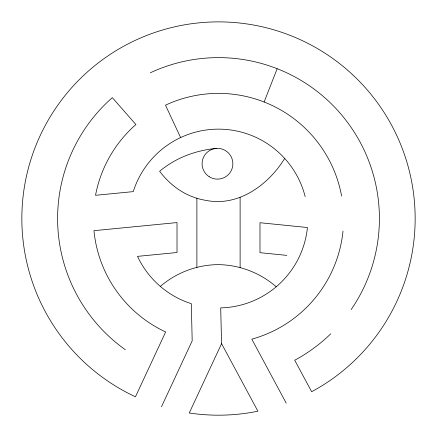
<?xml version="1.0" encoding="UTF-8"?>
<svg xmlns="http://www.w3.org/2000/svg" width="437" height="437" viewBox="0 0 437 437"><rect width="100%" height="100%" fill="white"/><g stroke="black" fill="none" stroke-linecap="round" stroke-linejoin="round"><path stroke-width="0.66" d="M264.128 102.001L277.162 68.707M161.493 406.743L192.182 340.876L191.324 303.688A89.388 89.388 0 0 1 137.513 256.366L177.018 252.515L177.018 222.575L93.944 230.681A125.146 125.146 0 0 0 165.65 331.967L135.454 396.791A196.655 196.655 0 0 1 61.917 99.554A196.655 196.655 0 0 1 367.987 90.759A196.655 196.655 0 0 1 311.647 391.727L294.713 360.235A160.898 160.898 0 0 0 330.76 333.797M221.575 343.64L189.259 412.998A196.655 196.655 0 0 0 257.906 411.195L221.575 343.64L220.696 307.894A89.388 89.388 0 0 0 307.435 227.524L259.982 222.723L259.982 252.673L286.814 255.383M284.684 158.418C268.498 184.829 238.389 206.98 206.013 200.392A68.287 68.287 0 0 1 188.09 194.891C176.772 189.614 167.049 181.235 159.636 171.228A97.741 97.741 0 0 1 177.34 159.549C189.56 153.283 203.036 149.607 216.697 148.383M286.219 403.16L251.799 339.161A125.146 125.146 0 0 0 343.007 231.118M180.623 137.562L165.476 105.175A125.146 125.146 0 0 1 341.619 196.126M240.115 197.437L240.115 267.624M196.885 198.267L196.885 267.395M150.323 72.788A160.898 160.898 0 0 1 351.157 309.587M125.37 349.737A160.898 160.898 0 0 1 112.309 97.653L135.907 124.512A125.146 125.146 0 0 0 95.528 195.301L133.258 191.625A89.388 89.388 0 0 1 305.157 196.595M160.319 286.399A90.18 90.18 0 0 1 218.058 264.62A90.186 90.186 0 0 1 276.233 286.781M209.176 176.712A15.388 15.388 0 0 0 232.845 164.454A15.388 15.388 0 0 0 210.394 150.088A15.388 15.388 0 0 0 209.176 176.712"/></g></svg>
